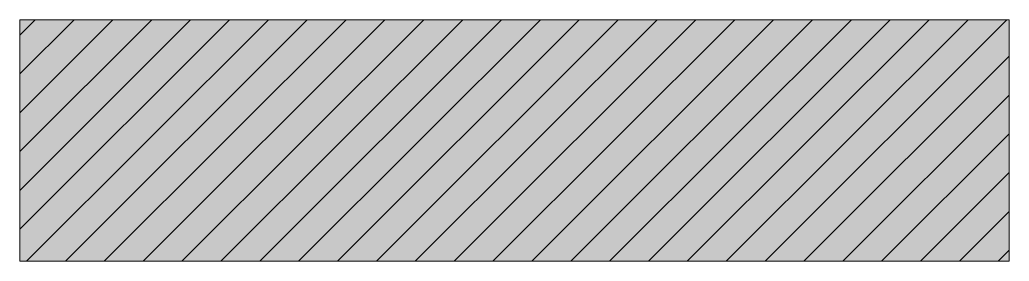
# Model space of a CAD drawing. Header units: metres. Extents: x 0 to 180, y -44 to 0.
import ezdxf

# ---------------------------------------------------------------- set-up
doc = ezdxf.new("R2010")
doc.units = ezdxf.units.M
doc.layers.add('A-DETL-GENF', color=92, linetype='Continuous', lineweight=18)
doc.layers.add('A-DETL-MEDM', color=33, linetype='Continuous', lineweight=18)

# ---------------------------------------------------------------- blocks, each defined once
blk = doc.blocks.new('00 hout_rechthoekig_sls - Vuren 44x180-3186885-00_0 Basismaterialen')
at = {"layer": 'A-DETL-GENF', "lineweight": 13}
blk.add_hatch(color=256, dxfattribs=at).paths.add_polyline_path([(0, -44), (180, -44), (180, 0), (0, 0)])
at = {"layer": 'A-DETL-MEDM', "lineweight": 13}
h = blk.add_hatch(dxfattribs=at)
h.set_pattern_fill('FP_595', color=256, style=0, pattern_type=2)
h.set_pattern_definition([(45, (4723, -5136.867), (-3.535534, 3.535534), [])])
h.paths.add_polyline_path([(0, -44), (180, -44), (180, 0), (0, 0)])
at = {"layer": 'A-DETL-MEDM'}
for p, q in [((0, 0), (180, 0)), ((0, -44), (0, 0)), ((180, 0), (180, -44)), ((180, 0), (180, -44)), ((180, 0), (180, -44)), ((180, -44), (0, -44)), ((180, -44), (0, -44))]:
    blk.add_line(p, q, dxfattribs=at)

msp = doc.modelspace()

# ---------------------------------------------------------------- block references
msp.add_blockref('00 hout_rechthoekig_sls - Vuren 44x180-3186885-00_0 Basismaterialen', (0, 0))

doc.saveas('drawing.dxf')
